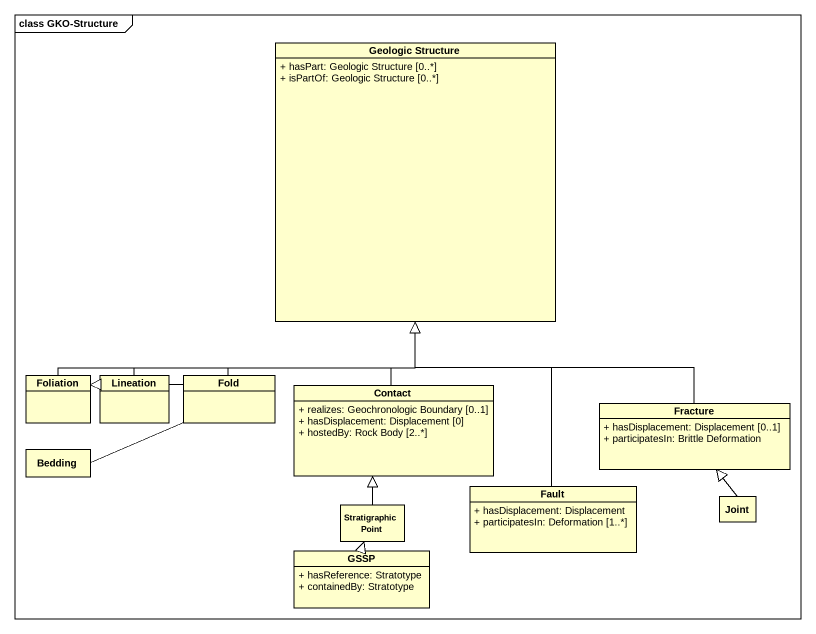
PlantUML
@startuml
mainframe class GKO-Structure
hide circle
hide empty members
skinparam classAttributeIconSize 0
class "Geologic Structure" as Geologic_Structure {
  + hasPart: Geologic Structure [0..*]
  + isPartOf: Geologic Structure [0..*]
}
class Foliation
class Lineation
class Fold
class Contact {
  + realizes: Geochronologic Boundary [0..1]
  + hasDisplacement: Displacement [0]
  + hostedBy: Rock Body [2..*]
}
class Fracture {
  + hasDisplacement: Displacement [0..1]
  + participatesIn: Brittle Deformation
}
class Bedding
class Fault {
  + hasDisplacement: Displacement
  + participatesIn: Deformation [1..*]
}
class Joint
class "Stratigraphic Point" as Stratigraphic_Point
class GSSP {
  + hasReference: Stratotype
  + containedBy: Stratotype
}
Foliation -up-|> Geologic_Structure
Lineation -up-|> Geologic_Structure
Fold -up-|> Geologic_Structure
Contact -up-|> Geologic_Structure
Fracture -up-|> Geologic_Structure
Bedding -up-|> Foliation
Fault -up-|> Geologic_Structure
Joint -up-|> Fracture
Stratigraphic_Point -up-|> Contact
GSSP -up-|> Stratigraphic_Point
@enduml
